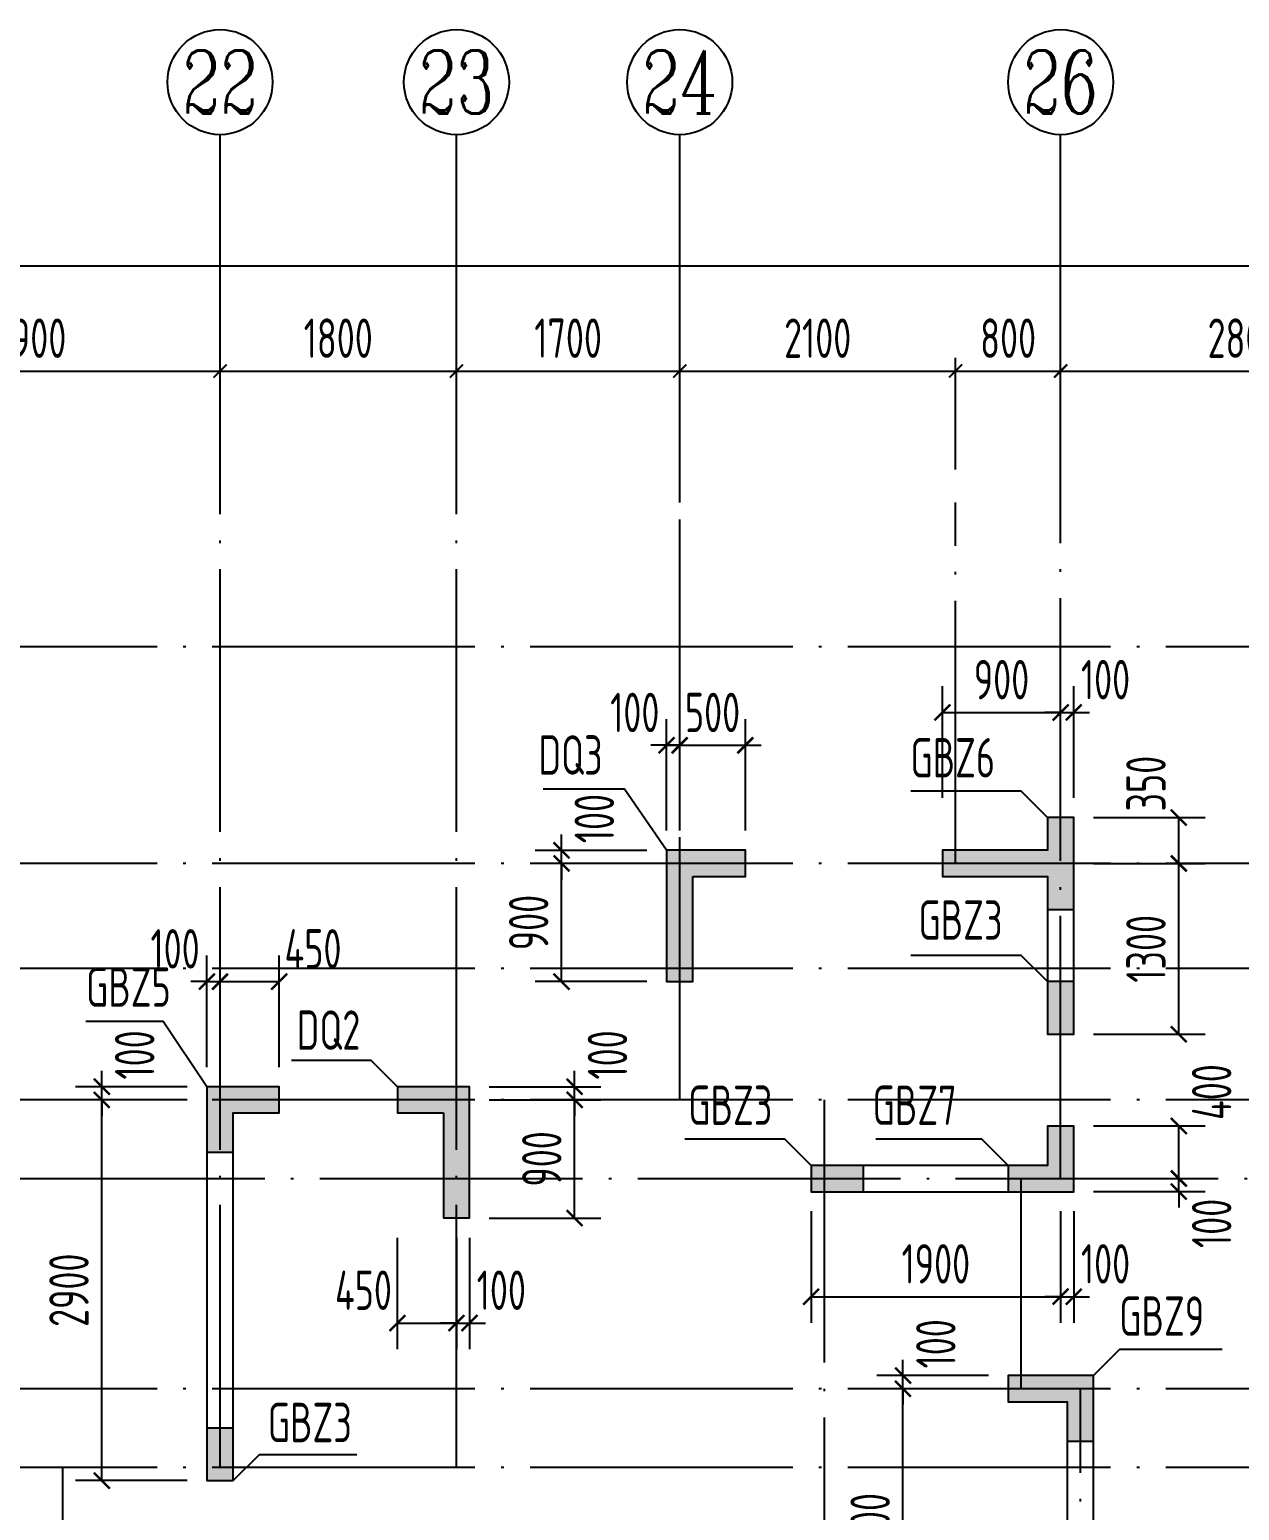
# Model space of a CAD drawing. Extents: x -668857 to 185752, y -270966 to 286822.
# Drawn here: x -288968 to -279757, y -901 to 10375 of the extents above; entities that cross this region are included whole.
import ezdxf
from ezdxf.enums import TextEntityAlignment as Align

# ---------------------------------------------------------------- set-up
doc = ezdxf.new("R2010")
doc.units = 0
doc.header["$LTSCALE"] = 1000
doc.linetypes.add('DOTE', pattern=[2.42, 2, -0.2, 0.02, -0.2])
doc.layers.get('0').update_dxf_attribs({"linetype": 'CONTINUOUS'})
doc.layers.get('DEFPOINTS').update_dxf_attribs({"linetype": 'CONTINUOUS'})
for name, color, linetype in [('A-AXIS', 1, 'CONTINUOUS'), ('A-DOTE', 10, 'DOTE'), ('AXIS_NUM', 7, 'CONTINUOUS'), ('S-Q墙实线', 6, 'CONTINUOUS'), ('S-Q墙标注', 3, 'CONTINUOUS'), ('S-X详图填充', 252, 'CONTINUOUS'), ('S-X详图实线', 4, 'CONTINUOUS'), ('S-Y一般标注', 3, 'CONTINUOUS'), ('S-Z柱编号', 6, 'CONTINUOUS')]:
    doc.layers.add(name, color=color, linetype=linetype)
doc.styles.add('TSSD_Axis', font='complex.shx', dxfattribs={"width": 0.7, "bigfont": 'hztxt.shx'})
doc.styles.add('TSSD_DIMENSION', font='Tssdeng.shx', dxfattribs={"width": 0.7, "bigfont": 'tssdchn.shx'})
doc.styles.add('TSSD_REIN', font='tssdeng.shx', dxfattribs={"width": 0.7, "height": 300, "bigfont": 'tssdchn.shx'})
doc.styles.add('结构文字', font='zstxt.shx', dxfattribs={"width": 0.7, "bigfont": 'zshz.shx'})
doc.dimstyles.new('STRUCK', dxfattribs={"dimtxt": 400, "dimasz": 121, "dimexe": 200, "dimexo": 150, "dimgap": 115, "dimtad": 1, "dimdec": 0, "dimdsep": 46, "dimtxsty": '结构文字', "dimblk": 'ARCHTICK', "dimcen": 400, "dimclrd": 3, "dimclre": 3, "dimclrt": 7, "dimadec": 0, "dimazin": 0, "dimtfac": 1, "dimtdec": 0, "dimtix": 1, "dimtmove": 2, "dimatfit": 3, "dimldrblk": '_DIMX', "dimfxl": 1, "dimtolj": 1, "dimtzin": 0, "dimarcsym": 0})
doc.dimstyles.new('TSSD_100_100', dxfattribs={"dimtxt": 300, "dimasz": 100, "dimexe": 100, "dimexo": 250, "dimgap": 100, "dimtad": 1, "dimdec": 0, "dimzin": 0, "dimdsep": 46, "dimtxsty": 'TSSD_DIMENSION', "dimblk": 'ARCHTICK', "dimcen": 0, "dimdle": 100, "dimclrt": 7, "dimadec": 0, "dimazin": 0, "dimtfac": 1, "dimtdec": 0, "dimtix": 1, "dimtmove": 2, "dimatfit": 3, "dimldrblk": 'ARCHTICK', "dimfxl": 1, "dimtolj": 1, "dimtzin": 0, "dimarcsym": 0})

# ---------------------------------------------------------------- blocks, each defined once
blk = doc.blocks.new('ts_axno')
at = {"color": 0, "linetype": 'ByBlock', "lineweight": -2}
blk.add_circle((0, 0), 0.5, dxfattribs=at)
at = {"color": 0, "linetype": 'ByBlock', "lineweight": -2, "style": 'TSSD_Axis', "width": 0.7}
blk.add_attdef('A', text='', height=0.6, dxfattribs=at).set_placement((0, 0), align=Align.MIDDLE_CENTER)
blk = doc.blocks.new('_ArchTick')
at = {"color": 0, "linetype": 'ByBlock', "const_width": 0.15}
blk.add_lwpolyline([(-0.5, -0.5), (0.5, 0.5)], dxfattribs=at)
blk = doc.blocks.new('*D169')
at = {"layer": 'DEFPOINTS', "color": 0, "transparency": 16777216}
for p in [(34300, 19250), (31400, 18250), (34300, 18250)]:
    blk.add_point(p, dxfattribs=at)
at = {"layer": 'S-Y一般标注', "color": 0, "lineweight": -2, "transparency": 16777216}
for p, q in [((31400, 18500), (31400, 19350)), ((34300, 18500), (34300, 19350)), ((31300, 19250), (34400, 19250))]:
    blk.add_line(p, q, dxfattribs=at)
at = {"layer": 'S-Y一般标注', "color": 0, "lineweight": -2, "transparency": 16777216, "xscale": 100, "yscale": 100, "zscale": 100, "rotation": 180}
blk.add_blockref('_ArchTick', (31400, 19250), dxfattribs=at)
at = {"layer": 'S-Y一般标注', "color": 0, "lineweight": -2, "transparency": 16777216, "xscale": 100, "yscale": 100, "zscale": 100}
blk.add_blockref('_ArchTick', (34300, 19250), dxfattribs=at)
at = {"layer": 'S-Y一般标注', "color": 7, "transparency": 16777216, "insert": (32850, 19500), "char_height": 300, "attachment_point": 5, "style": 'TSSD_DIMENSION'}
blk.add_mtext('\\A1;2900', dxfattribs=at)
blk = doc.blocks.new('*D170')
at = {"layer": 'DEFPOINTS', "color": 0, "transparency": 16777216}
for p in [(36100, 19250), (34300, 18250), (36100, 18250)]:
    blk.add_point(p, dxfattribs=at)
at = {"layer": 'S-Y一般标注', "color": 0, "lineweight": -2, "transparency": 16777216}
for p, q in [((34300, 18500), (34300, 19350)), ((36100, 18500), (36100, 19350)), ((34200, 19250), (36200, 19250))]:
    blk.add_line(p, q, dxfattribs=at)
at = {"layer": 'S-Y一般标注', "color": 0, "lineweight": -2, "transparency": 16777216, "xscale": 100, "yscale": 100, "zscale": 100, "rotation": 180}
blk.add_blockref('_ArchTick', (34300, 19250), dxfattribs=at)
at = {"layer": 'S-Y一般标注', "color": 0, "lineweight": -2, "transparency": 16777216, "xscale": 100, "yscale": 100, "zscale": 100}
blk.add_blockref('_ArchTick', (36100, 19250), dxfattribs=at)
at = {"layer": 'S-Y一般标注', "color": 7, "transparency": 16777216, "insert": (35200, 19500), "char_height": 300, "attachment_point": 5, "style": 'TSSD_DIMENSION'}
blk.add_mtext('\\A1;1800', dxfattribs=at)
blk = doc.blocks.new('*D171')
at = {"layer": 'DEFPOINTS', "color": 0, "transparency": 16777216}
for p in [(37800, 19250), (36100, 18250), (37800, 18250)]:
    blk.add_point(p, dxfattribs=at)
at = {"layer": 'S-Y一般标注', "color": 0, "lineweight": -2, "transparency": 16777216}
for p, q in [((36100, 18500), (36100, 19350)), ((37800, 18500), (37800, 19350)), ((36000, 19250), (37900, 19250))]:
    blk.add_line(p, q, dxfattribs=at)
at = {"layer": 'S-Y一般标注', "color": 0, "lineweight": -2, "transparency": 16777216, "xscale": 100, "yscale": 100, "zscale": 100, "rotation": 180}
blk.add_blockref('_ArchTick', (36100, 19250), dxfattribs=at)
at = {"layer": 'S-Y一般标注', "color": 0, "lineweight": -2, "transparency": 16777216, "xscale": 100, "yscale": 100, "zscale": 100}
blk.add_blockref('_ArchTick', (37800, 19250), dxfattribs=at)
at = {"layer": 'S-Y一般标注', "color": 7, "transparency": 16777216, "insert": (36950, 19500), "char_height": 300, "attachment_point": 5, "style": 'TSSD_DIMENSION'}
blk.add_mtext('\\A1;1700', dxfattribs=at)
blk = doc.blocks.new('*D172')
at = {"layer": 'DEFPOINTS', "color": 0, "transparency": 16777216}
for p in [(40700, 19250), (39900, 18250), (40700, 18250)]:
    blk.add_point(p, dxfattribs=at)
at = {"layer": 'S-Y一般标注', "color": 0, "lineweight": -2, "transparency": 16777216}
for p, q in [((39900, 18500), (39900, 19350)), ((40700, 18500), (40700, 19350)), ((39800, 19250), (40800, 19250))]:
    blk.add_line(p, q, dxfattribs=at)
at = {"layer": 'S-Y一般标注', "color": 0, "lineweight": -2, "transparency": 16777216, "xscale": 100, "yscale": 100, "zscale": 100, "rotation": 180}
blk.add_blockref('_ArchTick', (39900, 19250), dxfattribs=at)
at = {"layer": 'S-Y一般标注', "color": 0, "lineweight": -2, "transparency": 16777216, "xscale": 100, "yscale": 100, "zscale": 100}
blk.add_blockref('_ArchTick', (40700, 19250), dxfattribs=at)
at = {"layer": 'S-Y一般标注', "color": 7, "transparency": 16777216, "insert": (40300, 19500), "char_height": 300, "attachment_point": 5, "style": 'TSSD_DIMENSION'}
blk.add_mtext('\\A1;800', dxfattribs=at)
blk = doc.blocks.new('*D173')
at = {"layer": 'DEFPOINTS', "color": 0, "transparency": 16777216}
for p in [(43500, 19250), (40700, 18250), (43500, 18250)]:
    blk.add_point(p, dxfattribs=at)
at = {"layer": 'S-Y一般标注', "color": 0, "lineweight": -2, "transparency": 16777216}
for p, q in [((40700, 18500), (40700, 19350)), ((43500, 18500), (43500, 19350)), ((40600, 19250), (43600, 19250))]:
    blk.add_line(p, q, dxfattribs=at)
at = {"layer": 'S-Y一般标注', "color": 0, "lineweight": -2, "transparency": 16777216, "xscale": 100, "yscale": 100, "zscale": 100, "rotation": 180}
blk.add_blockref('_ArchTick', (40700, 19250), dxfattribs=at)
at = {"layer": 'S-Y一般标注', "color": 0, "lineweight": -2, "transparency": 16777216, "xscale": 100, "yscale": 100, "zscale": 100}
blk.add_blockref('_ArchTick', (43500, 19250), dxfattribs=at)
at = {"layer": 'S-Y一般标注', "color": 7, "transparency": 16777216, "insert": (42100, 19500), "char_height": 300, "attachment_point": 5, "style": 'TSSD_DIMENSION'}
blk.add_mtext('\\A1;2800', dxfattribs=at)
blk = doc.blocks.new('*D179')
at = {"layer": 'DEFPOINTS', "color": 0, "transparency": 16777216}
for p in [(54600, 20050), (4600, 18250), (54600, 18250)]:
    blk.add_point(p, dxfattribs=at)
at = {"layer": 'S-Y一般标注', "color": 0, "lineweight": -2, "transparency": 16777216}
for p, q in [((4600, 18500), (4600, 20150)), ((54600, 18500), (54600, 20150)), ((4500, 20050), (54700, 20050))]:
    blk.add_line(p, q, dxfattribs=at)
at = {"layer": 'S-Y一般标注', "color": 0, "lineweight": -2, "transparency": 16777216, "xscale": 100, "yscale": 100, "zscale": 100, "rotation": 180}
blk.add_blockref('_ArchTick', (4600, 20050), dxfattribs=at)
at = {"layer": 'S-Y一般标注', "color": 0, "lineweight": -2, "transparency": 16777216, "xscale": 100, "yscale": 100, "zscale": 100}
blk.add_blockref('_ArchTick', (54600, 20050), dxfattribs=at)
at = {"layer": 'S-Y一般标注', "color": 7, "transparency": 16777216, "insert": (29600, 20300), "char_height": 300, "attachment_point": 5, "style": 'TSSD_DIMENSION'}
blk.add_mtext('\\A1;50000', dxfattribs=at)
blk = doc.blocks.new('*D192')
at = {"layer": 'DEFPOINTS', "color": 0, "transparency": 16777216}
for p in [(39900, 19250), (37800, 18250), (39900, 18250)]:
    blk.add_point(p, dxfattribs=at)
at = {"layer": 'S-Y一般标注', "color": 0, "lineweight": -2, "transparency": 16777216}
for p, q in [((37800, 18500), (37800, 19350)), ((39900, 18500), (39900, 19350)), ((37700, 19250), (40000, 19250))]:
    blk.add_line(p, q, dxfattribs=at)
at = {"layer": 'S-Y一般标注', "color": 0, "lineweight": -2, "transparency": 16777216, "xscale": 100, "yscale": 100, "zscale": 100, "rotation": 180}
blk.add_blockref('_ArchTick', (37800, 19250), dxfattribs=at)
at = {"layer": 'S-Y一般标注', "color": 0, "lineweight": -2, "transparency": 16777216, "xscale": 100, "yscale": 100, "zscale": 100}
blk.add_blockref('_ArchTick', (39900, 19250), dxfattribs=at)
at = {"layer": 'S-Y一般标注', "color": 7, "transparency": 16777216, "insert": (38850, 19500), "char_height": 300, "attachment_point": 5, "style": 'TSSD_DIMENSION'}
blk.add_mtext('\\A1;2100', dxfattribs=at)
blk = doc.blocks.new('*D3471')
at = {"layer": 'DEFPOINTS', "color": 0, "transparency": 16777216}
for p in [(-288418, 2225), (-287618, 2225), (-287618, -675)]:
    blk.add_point(p, dxfattribs=at)
at = {"layer": 'S-Q墙标注', "color": 3, "lineweight": -2, "transparency": 16777216}
for p, q in [((-287768, 2225), (-288618, 2225)), ((-288418, -675), (-288418, 2225)), ((-287768, -675), (-288618, -675))]:
    blk.add_line(p, q, dxfattribs=at)
at = {"layer": 'S-Q墙标注', "color": 3, "lineweight": -2, "transparency": 16777216, "xscale": 121, "yscale": 121, "zscale": 121}
for p, rotation in [((-288418, 2225), 90), ((-288418, -675), 270)]:
    blk.add_blockref('_ArchTick', p, dxfattribs=dict(at, rotation=rotation))
at = {"layer": 'S-Q墙标注', "color": 7, "transparency": 16777216, "insert": (-288668, 775), "char_height": 300, "attachment_point": 5, "rotation": 90, "style": 'TSSD_REIN'}
blk.add_mtext('\\A1;2900', dxfattribs=at)
blk = doc.blocks.new('_DIMX')
blk.add_line((-150, 0), (150, 0))
at = {"const_width": 50}
blk.add_lwpolyline([(-70, -70), (70, 70)], dxfattribs=at)
blk = doc.blocks.new('*D3472')
at = {"layer": 'DEFPOINTS', "color": 0, "transparency": 16777216}
for p in [(-288418, 2325), (-287618, 2325), (-287618, 2225)]:
    blk.add_point(p, dxfattribs=at)
at = {"layer": 'S-Q墙标注', "color": 3, "lineweight": -2, "transparency": 16777216}
for p, q in [((-288418, 2325), (-288418, 2446)), ((-287768, 2325), (-288618, 2325)), ((-288418, 2225), (-288418, 2325)), ((-287768, 2225), (-288618, 2225)), ((-288418, 2225), (-288418, 2104))]:
    blk.add_line(p, q, dxfattribs=at)
at = {"layer": 'S-Q墙标注', "color": 3, "lineweight": -2, "transparency": 16777216, "xscale": 121, "yscale": 121, "zscale": 121}
for p, rotation in [((-288418, 2325), 270), ((-288418, 2225), 90)]:
    blk.add_blockref('_ArchTick', p, dxfattribs=dict(at, rotation=rotation))
at = {"layer": 'S-Q墙标注', "color": 7, "transparency": 16777216, "insert": (-288168, 2567), "char_height": 300, "attachment_point": 5, "rotation": 90, "style": 'TSSD_REIN'}
blk.add_mtext('\\A1;100', dxfattribs=at)
blk = doc.blocks.new('*D3473')
at = {"layer": 'DEFPOINTS', "color": 0, "transparency": 16777216}
for p in [(-287518, 3125), (-287618, 2325), (-287518, 2325)]:
    blk.add_point(p, dxfattribs=at)
at = {"layer": 'S-Q墙标注', "color": 3, "lineweight": -2, "transparency": 16777216}
for p, q in [((-287618, 2475), (-287618, 3325)), ((-287518, 2475), (-287518, 3325)), ((-287618, 3125), (-287739, 3125)), ((-287618, 3125), (-287518, 3125)), ((-287518, 3125), (-287397, 3125))]:
    blk.add_line(p, q, dxfattribs=at)
at = {"layer": 'S-Q墙标注', "color": 3, "lineweight": -2, "transparency": 16777216, "xscale": 121, "yscale": 121, "zscale": 121}
blk.add_blockref('_ArchTick', (-287618, 3125), dxfattribs=at)
at = {"layer": 'S-Q墙标注', "color": 3, "lineweight": -2, "transparency": 16777216, "xscale": 121, "yscale": 121, "zscale": 121, "rotation": 180}
blk.add_blockref('_ArchTick', (-287518, 3125), dxfattribs=at)
at = {"layer": 'S-Q墙标注', "color": 7, "transparency": 16777216, "insert": (-287860, 3375), "char_height": 300, "attachment_point": 5, "style": 'TSSD_REIN'}
blk.add_mtext('\\A1;100', dxfattribs=at)
blk = doc.blocks.new('*D3474')
at = {"layer": 'DEFPOINTS', "color": 0, "transparency": 16777216}
for p in [(-287068, 3125), (-287518, 2325), (-287068, 2325)]:
    blk.add_point(p, dxfattribs=at)
at = {"layer": 'S-Q墙标注', "color": 3, "lineweight": -2, "transparency": 16777216}
for p, q in [((-287518, 2475), (-287518, 3325)), ((-287068, 2475), (-287068, 3325)), ((-287518, 3125), (-287068, 3125))]:
    blk.add_line(p, q, dxfattribs=at)
at = {"layer": 'S-Q墙标注', "color": 3, "lineweight": -2, "transparency": 16777216, "xscale": 121, "yscale": 121, "zscale": 121, "rotation": 180}
blk.add_blockref('_ArchTick', (-287518, 3125), dxfattribs=at)
at = {"layer": 'S-Q墙标注', "color": 3, "lineweight": -2, "transparency": 16777216, "xscale": 121, "yscale": 121, "zscale": 121}
blk.add_blockref('_ArchTick', (-287068, 3125), dxfattribs=at)
at = {"layer": 'S-Q墙标注', "color": 7, "transparency": 16777216, "insert": (-286810, 3375), "char_height": 300, "attachment_point": 5, "style": 'TSSD_REIN'}
blk.add_mtext('\\A1;450', dxfattribs=at)
blk = doc.blocks.new('*D3475')
at = {"layer": 'DEFPOINTS', "color": 0, "transparency": 16777216}
for p in [(-285618, 2225), (-284818, 2225), (-285618, 1325)]:
    blk.add_point(p, dxfattribs=at)
at = {"layer": 'S-Q墙标注', "color": 3, "lineweight": -2, "transparency": 16777216}
for p, q in [((-285468, 2225), (-284618, 2225)), ((-284818, 1325), (-284818, 2225)), ((-285468, 1325), (-284618, 1325))]:
    blk.add_line(p, q, dxfattribs=at)
at = {"layer": 'S-Q墙标注', "color": 3, "lineweight": -2, "transparency": 16777216, "xscale": 121, "yscale": 121, "zscale": 121}
for p, rotation in [((-284818, 2225), 90), ((-284818, 1325), 270)]:
    blk.add_blockref('_ArchTick', p, dxfattribs=dict(at, rotation=rotation))
at = {"layer": 'S-Q墙标注', "color": 7, "transparency": 16777216, "insert": (-285068, 1775), "char_height": 300, "attachment_point": 5, "rotation": 90, "style": 'TSSD_REIN'}
blk.add_mtext('\\A1;900', dxfattribs=at)
blk = doc.blocks.new('*D3476')
at = {"layer": 'DEFPOINTS', "color": 0, "transparency": 16777216}
for p in [(-285618, 2325), (-284818, 2325), (-285618, 2225)]:
    blk.add_point(p, dxfattribs=at)
at = {"layer": 'S-Q墙标注', "color": 3, "lineweight": -2, "transparency": 16777216}
for p, q in [((-284818, 2325), (-284818, 2446)), ((-285468, 2325), (-284618, 2325)), ((-284818, 2225), (-284818, 2325)), ((-285468, 2225), (-284618, 2225)), ((-284818, 2225), (-284818, 2104))]:
    blk.add_line(p, q, dxfattribs=at)
at = {"layer": 'S-Q墙标注', "color": 3, "lineweight": -2, "transparency": 16777216, "xscale": 121, "yscale": 121, "zscale": 121}
for p, rotation in [((-284818, 2325), 270), ((-284818, 2225), 90)]:
    blk.add_blockref('_ArchTick', p, dxfattribs=dict(at, rotation=rotation))
at = {"layer": 'S-Q墙标注', "color": 7, "transparency": 16777216, "insert": (-284568, 2567), "char_height": 300, "attachment_point": 5, "rotation": 90, "style": 'TSSD_REIN'}
blk.add_mtext('\\A1;100', dxfattribs=at)
blk = doc.blocks.new('*D3477')
at = {"layer": 'DEFPOINTS', "color": 0, "transparency": 16777216}
for p in [(-286168, 1325), (-285718, 1325), (-285718, 525)]:
    blk.add_point(p, dxfattribs=at)
at = {"layer": 'S-Q墙标注', "color": 3, "lineweight": -2, "transparency": 16777216}
for p, q in [((-286168, 1175), (-286168, 325)), ((-285718, 1175), (-285718, 325)), ((-286168, 525), (-285718, 525))]:
    blk.add_line(p, q, dxfattribs=at)
at = {"layer": 'S-Q墙标注', "color": 3, "lineweight": -2, "transparency": 16777216, "xscale": 121, "yscale": 121, "zscale": 121, "rotation": 180}
blk.add_blockref('_ArchTick', (-286168, 525), dxfattribs=at)
at = {"layer": 'S-Q墙标注', "color": 3, "lineweight": -2, "transparency": 16777216, "xscale": 121, "yscale": 121, "zscale": 121}
blk.add_blockref('_ArchTick', (-285718, 525), dxfattribs=at)
at = {"layer": 'S-Q墙标注', "color": 7, "transparency": 16777216, "insert": (-286426, 775), "char_height": 300, "attachment_point": 5, "style": 'TSSD_REIN'}
blk.add_mtext('\\A1;450', dxfattribs=at)
blk = doc.blocks.new('*D3478')
at = {"layer": 'DEFPOINTS', "color": 0, "transparency": 16777216}
for p in [(-285718, 1325), (-285618, 1325), (-285618, 525)]:
    blk.add_point(p, dxfattribs=at)
at = {"layer": 'S-Q墙标注', "color": 3, "lineweight": -2, "transparency": 16777216}
for p, q in [((-285718, 1175), (-285718, 325)), ((-285618, 1175), (-285618, 325)), ((-285718, 525), (-285839, 525)), ((-285718, 525), (-285618, 525)), ((-285618, 525), (-285497, 525))]:
    blk.add_line(p, q, dxfattribs=at)
at = {"layer": 'S-Q墙标注', "color": 3, "lineweight": -2, "transparency": 16777216, "xscale": 121, "yscale": 121, "zscale": 121}
blk.add_blockref('_ArchTick', (-285718, 525), dxfattribs=at)
at = {"layer": 'S-Q墙标注', "color": 3, "lineweight": -2, "transparency": 16777216, "xscale": 121, "yscale": 121, "zscale": 121, "rotation": 180}
blk.add_blockref('_ArchTick', (-285618, 525), dxfattribs=at)
at = {"layer": 'S-Q墙标注', "color": 7, "transparency": 16777216, "insert": (-285376, 775), "char_height": 300, "attachment_point": 5, "style": 'TSSD_REIN'}
blk.add_mtext('\\A1;100', dxfattribs=at)
blk = doc.blocks.new('*D3479')
at = {"layer": 'DEFPOINTS', "color": 0, "transparency": 16777216}
for p in [(-281018, 1626), (-280218, 1626), (-281018, 1526)]:
    blk.add_point(p, dxfattribs=at)
at = {"layer": 'S-Q墙标注', "color": 3, "lineweight": -2, "transparency": 16777216}
for p, q in [((-280218, 1626), (-280218, 1747)), ((-280868, 1626), (-280018, 1626)), ((-280218, 1526), (-280218, 1626)), ((-280868, 1526), (-280018, 1526)), ((-280218, 1526), (-280218, 1405))]:
    blk.add_line(p, q, dxfattribs=at)
at = {"layer": 'S-Q墙标注', "color": 3, "lineweight": -2, "transparency": 16777216, "xscale": 121, "yscale": 121, "zscale": 121}
for p, rotation in [((-280218, 1626), 270), ((-280218, 1526), 90)]:
    blk.add_blockref('_ArchTick', p, dxfattribs=dict(at, rotation=rotation))
at = {"layer": 'S-Q墙标注', "color": 7, "transparency": 16777216, "insert": (-279968, 1284), "char_height": 300, "attachment_point": 5, "rotation": 90, "style": 'TSSD_REIN'}
blk.add_mtext('\\A1;100', dxfattribs=at)
blk = doc.blocks.new('*D3480')
at = {"layer": 'DEFPOINTS', "color": 0, "transparency": 16777216}
for p in [(-281018, 2026), (-280218, 2026), (-281018, 1626)]:
    blk.add_point(p, dxfattribs=at)
at = {"layer": 'S-Q墙标注', "color": 3, "lineweight": -2, "transparency": 16777216}
for p, q in [((-280868, 2026), (-280018, 2026)), ((-280218, 1626), (-280218, 2026)), ((-280868, 1626), (-280018, 1626))]:
    blk.add_line(p, q, dxfattribs=at)
at = {"layer": 'S-Q墙标注', "color": 3, "lineweight": -2, "transparency": 16777216, "xscale": 121, "yscale": 121, "zscale": 121}
for p, rotation in [((-280218, 2026), 90), ((-280218, 1626), 270)]:
    blk.add_blockref('_ArchTick', p, dxfattribs=dict(at, rotation=rotation))
at = {"layer": 'S-Q墙标注', "color": 7, "transparency": 16777216, "insert": (-279968, 2284), "char_height": 300, "attachment_point": 5, "rotation": 90, "style": 'TSSD_REIN'}
blk.add_mtext('\\A1;400', dxfattribs=at)
blk = doc.blocks.new('*D3481')
at = {"layer": 'DEFPOINTS', "color": 0, "transparency": 16777216}
for p in [(-283018, 1526), (-281118, 1526), (-281118, 726)]:
    blk.add_point(p, dxfattribs=at)
at = {"layer": 'S-Q墙标注', "color": 3, "lineweight": -2, "transparency": 16777216}
for p, q in [((-283018, 1376), (-283018, 526)), ((-281118, 1376), (-281118, 526)), ((-283018, 726), (-281118, 726))]:
    blk.add_line(p, q, dxfattribs=at)
at = {"layer": 'S-Q墙标注', "color": 3, "lineweight": -2, "transparency": 16777216, "xscale": 121, "yscale": 121, "zscale": 121, "rotation": 180}
blk.add_blockref('_ArchTick', (-283018, 726), dxfattribs=at)
at = {"layer": 'S-Q墙标注', "color": 3, "lineweight": -2, "transparency": 16777216, "xscale": 121, "yscale": 121, "zscale": 121}
blk.add_blockref('_ArchTick', (-281118, 726), dxfattribs=at)
at = {"layer": 'S-Q墙标注', "color": 7, "transparency": 16777216, "insert": (-282068, 976), "char_height": 300, "attachment_point": 5, "style": 'TSSD_REIN'}
blk.add_mtext('\\A1;1900', dxfattribs=at)
blk = doc.blocks.new('*D3482')
at = {"layer": 'DEFPOINTS', "color": 0, "transparency": 16777216}
for p in [(-281118, 1526), (-281018, 1526), (-281018, 726)]:
    blk.add_point(p, dxfattribs=at)
at = {"layer": 'S-Q墙标注', "color": 3, "lineweight": -2, "transparency": 16777216}
for p, q in [((-281118, 1376), (-281118, 526)), ((-281018, 1376), (-281018, 526)), ((-281118, 726), (-281239, 726)), ((-281118, 726), (-281018, 726)), ((-281018, 726), (-280897, 726))]:
    blk.add_line(p, q, dxfattribs=at)
at = {"layer": 'S-Q墙标注', "color": 3, "lineweight": -2, "transparency": 16777216, "xscale": 121, "yscale": 121, "zscale": 121}
blk.add_blockref('_ArchTick', (-281118, 726), dxfattribs=at)
at = {"layer": 'S-Q墙标注', "color": 3, "lineweight": -2, "transparency": 16777216, "xscale": 121, "yscale": 121, "zscale": 121, "rotation": 180}
blk.add_blockref('_ArchTick', (-281018, 726), dxfattribs=at)
at = {"layer": 'S-Q墙标注', "color": 7, "transparency": 16777216, "insert": (-280776, 976), "char_height": 300, "attachment_point": 5, "style": 'TSSD_REIN'}
blk.add_mtext('\\A1;100', dxfattribs=at)
blk = doc.blocks.new('*D3483')
at = {"layer": 'DEFPOINTS', "color": 0, "transparency": 16777216}
for p in [(-284918, 4025), (-284118, 4025), (-284118, 3125)]:
    blk.add_point(p, dxfattribs=at)
at = {"layer": 'S-Q墙标注', "color": 3, "lineweight": -2, "transparency": 16777216}
for p, q in [((-284268, 4025), (-285118, 4025)), ((-284918, 3125), (-284918, 4025)), ((-284268, 3125), (-285118, 3125))]:
    blk.add_line(p, q, dxfattribs=at)
at = {"layer": 'S-Q墙标注', "color": 3, "lineweight": -2, "transparency": 16777216, "xscale": 121, "yscale": 121, "zscale": 121}
for p, rotation in [((-284918, 4025), 90), ((-284918, 3125), 270)]:
    blk.add_blockref('_ArchTick', p, dxfattribs=dict(at, rotation=rotation))
at = {"layer": 'S-Q墙标注', "color": 7, "transparency": 16777216, "insert": (-285168, 3575), "char_height": 300, "attachment_point": 5, "rotation": 90, "style": 'TSSD_REIN'}
blk.add_mtext('\\A1;900', dxfattribs=at)
blk = doc.blocks.new('*D3484')
at = {"layer": 'DEFPOINTS', "color": 0, "transparency": 16777216}
for p in [(-284918, 4125), (-284118, 4125), (-284118, 4025)]:
    blk.add_point(p, dxfattribs=at)
at = {"layer": 'S-Q墙标注', "color": 3, "lineweight": -2, "transparency": 16777216}
for p, q in [((-284918, 4125), (-284918, 4246)), ((-284268, 4125), (-285118, 4125)), ((-284918, 4025), (-284918, 4125)), ((-284268, 4025), (-285118, 4025)), ((-284918, 4025), (-284918, 3904))]:
    blk.add_line(p, q, dxfattribs=at)
at = {"layer": 'S-Q墙标注', "color": 3, "lineweight": -2, "transparency": 16777216, "xscale": 121, "yscale": 121, "zscale": 121}
for p, rotation in [((-284918, 4125), 270), ((-284918, 4025), 90)]:
    blk.add_blockref('_ArchTick', p, dxfattribs=dict(at, rotation=rotation))
at = {"layer": 'S-Q墙标注', "color": 7, "transparency": 16777216, "insert": (-284668, 4367), "char_height": 300, "attachment_point": 5, "rotation": 90, "style": 'TSSD_REIN'}
blk.add_mtext('\\A1;100', dxfattribs=at)
blk = doc.blocks.new('*D3485')
at = {"layer": 'DEFPOINTS', "color": 0, "transparency": 16777216}
for p in [(-284018, 4925), (-284118, 4125), (-284018, 4125)]:
    blk.add_point(p, dxfattribs=at)
at = {"layer": 'S-Q墙标注', "color": 3, "lineweight": -2, "transparency": 16777216}
for p, q in [((-284118, 4275), (-284118, 5125)), ((-284018, 4275), (-284018, 5125)), ((-284118, 4925), (-284239, 4925)), ((-284118, 4925), (-284018, 4925)), ((-284018, 4925), (-283897, 4925))]:
    blk.add_line(p, q, dxfattribs=at)
at = {"layer": 'S-Q墙标注', "color": 3, "lineweight": -2, "transparency": 16777216, "xscale": 121, "yscale": 121, "zscale": 121}
blk.add_blockref('_ArchTick', (-284118, 4925), dxfattribs=at)
at = {"layer": 'S-Q墙标注', "color": 3, "lineweight": -2, "transparency": 16777216, "xscale": 121, "yscale": 121, "zscale": 121, "rotation": 180}
blk.add_blockref('_ArchTick', (-284018, 4925), dxfattribs=at)
at = {"layer": 'S-Q墙标注', "color": 7, "transparency": 16777216, "insert": (-284360, 5175), "char_height": 300, "attachment_point": 5, "style": 'TSSD_REIN'}
blk.add_mtext('\\A1;100', dxfattribs=at)
blk = doc.blocks.new('*D3486')
at = {"layer": 'DEFPOINTS', "color": 0, "transparency": 16777216}
for p in [(-283518, 4925), (-284018, 4125), (-283518, 4125)]:
    blk.add_point(p, dxfattribs=at)
at = {"layer": 'S-Q墙标注', "color": 3, "lineweight": -2, "transparency": 16777216}
for p, q in [((-284018, 4275), (-284018, 5125)), ((-283518, 4275), (-283518, 5125)), ((-284018, 4925), (-284139, 4925)), ((-284018, 4925), (-283518, 4925)), ((-283518, 4925), (-283397, 4925))]:
    blk.add_line(p, q, dxfattribs=at)
at = {"layer": 'S-Q墙标注', "color": 3, "lineweight": -2, "transparency": 16777216, "xscale": 121, "yscale": 121, "zscale": 121}
blk.add_blockref('_ArchTick', (-284018, 4925), dxfattribs=at)
at = {"layer": 'S-Q墙标注', "color": 3, "lineweight": -2, "transparency": 16777216, "xscale": 121, "yscale": 121, "zscale": 121, "rotation": 180}
blk.add_blockref('_ArchTick', (-283518, 4925), dxfattribs=at)
at = {"layer": 'S-Q墙标注', "color": 7, "transparency": 16777216, "insert": (-283768, 5175), "char_height": 300, "attachment_point": 5, "style": 'TSSD_REIN'}
blk.add_mtext('\\A1;500', dxfattribs=at)
blk = doc.blocks.new('*D3488')
at = {"layer": 'DEFPOINTS', "color": 0, "transparency": 16777216}
for p in [(-282318, 25), (-281518, 25), (-281518, -2075)]:
    blk.add_point(p, dxfattribs=at)
at = {"layer": 'S-Q墙标注', "color": 3, "lineweight": -2, "transparency": 16777216}
for p, q in [((-281668, 25), (-282518, 25)), ((-282318, -2075), (-282318, 25)), ((-281668, -2075), (-282518, -2075))]:
    blk.add_line(p, q, dxfattribs=at)
at = {"layer": 'S-Q墙标注', "color": 3, "lineweight": -2, "transparency": 16777216, "xscale": 121, "yscale": 121, "zscale": 121}
for p, rotation in [((-282318, 25), 90), ((-282318, -2075), 270)]:
    blk.add_blockref('_ArchTick', p, dxfattribs=dict(at, rotation=rotation))
at = {"layer": 'S-Q墙标注', "color": 7, "transparency": 16777216, "insert": (-282568, -1025), "char_height": 300, "attachment_point": 5, "rotation": 90, "style": 'TSSD_REIN'}
blk.add_mtext('\\A1;2100', dxfattribs=at)
blk = doc.blocks.new('*D3489')
at = {"layer": 'DEFPOINTS', "color": 0, "transparency": 16777216}
for p in [(-282318, 125), (-281518, 125), (-281518, 25)]:
    blk.add_point(p, dxfattribs=at)
at = {"layer": 'S-Q墙标注', "color": 3, "lineweight": -2, "transparency": 16777216}
for p, q in [((-282318, 125), (-282318, 246)), ((-281668, 125), (-282518, 125)), ((-282318, 25), (-282318, 125)), ((-281668, 25), (-282518, 25)), ((-282318, 25), (-282318, -96))]:
    blk.add_line(p, q, dxfattribs=at)
at = {"layer": 'S-Q墙标注', "color": 3, "lineweight": -2, "transparency": 16777216, "xscale": 121, "yscale": 121, "zscale": 121}
for p, rotation in [((-282318, 125), 270), ((-282318, 25), 90)]:
    blk.add_blockref('_ArchTick', p, dxfattribs=dict(at, rotation=rotation))
at = {"layer": 'S-Q墙标注', "color": 7, "transparency": 16777216, "insert": (-282068, 367), "char_height": 300, "attachment_point": 5, "rotation": 90, "style": 'TSSD_REIN'}
blk.add_mtext('\\A1;100', dxfattribs=at)
blk = doc.blocks.new('*D3736')
at = {"layer": 'DEFPOINTS', "color": 0, "transparency": 16777216}
for p in [(-281018, 4025), (-280218, 4025), (-281018, 2725)]:
    blk.add_point(p, dxfattribs=at)
at = {"layer": 'S-Q墙标注', "color": 3, "lineweight": -2, "transparency": 16777216}
for p, q in [((-280868, 4025), (-280018, 4025)), ((-280218, 2725), (-280218, 4025)), ((-280868, 2725), (-280018, 2725))]:
    blk.add_line(p, q, dxfattribs=at)
at = {"layer": 'S-Q墙标注', "color": 3, "lineweight": -2, "transparency": 16777216, "xscale": 121, "yscale": 121, "zscale": 121}
for p, rotation in [((-280218, 4025), 90), ((-280218, 2725), 270)]:
    blk.add_blockref('_ArchTick', p, dxfattribs=dict(at, rotation=rotation))
at = {"layer": 'S-Q墙标注', "color": 7, "transparency": 16777216, "insert": (-280468, 3375), "char_height": 300, "attachment_point": 5, "rotation": 90, "style": 'TSSD_REIN'}
blk.add_mtext('\\A1;1300', dxfattribs=at)
blk = doc.blocks.new('*D3737')
at = {"layer": 'DEFPOINTS', "color": 0, "transparency": 16777216}
for p in [(-281018, 4375), (-280218, 4375), (-281018, 4025)]:
    blk.add_point(p, dxfattribs=at)
at = {"layer": 'S-Q墙标注', "color": 3, "lineweight": -2, "transparency": 16777216}
for p, q in [((-280868, 4375), (-280018, 4375)), ((-280218, 4025), (-280218, 4375)), ((-280868, 4025), (-280018, 4025))]:
    blk.add_line(p, q, dxfattribs=at)
at = {"layer": 'S-Q墙标注', "color": 3, "lineweight": -2, "transparency": 16777216, "xscale": 121, "yscale": 121, "zscale": 121}
for p, rotation in [((-280218, 4375), 90), ((-280218, 4025), 270)]:
    blk.add_blockref('_ArchTick', p, dxfattribs=dict(at, rotation=rotation))
at = {"layer": 'S-Q墙标注', "color": 7, "transparency": 16777216, "insert": (-280468, 4633), "char_height": 300, "attachment_point": 5, "rotation": 90, "style": 'TSSD_REIN'}
blk.add_mtext('\\A1;350', dxfattribs=at)
blk = doc.blocks.new('*D3738')
at = {"layer": 'DEFPOINTS', "color": 0, "transparency": 16777216}
for p in [(-281118, 5175), (-282018, 4375), (-281118, 4375)]:
    blk.add_point(p, dxfattribs=at)
at = {"layer": 'S-Q墙标注', "color": 3, "lineweight": -2, "transparency": 16777216}
for p, q in [((-282018, 4525), (-282018, 5375)), ((-281118, 4525), (-281118, 5375)), ((-282018, 5175), (-281118, 5175))]:
    blk.add_line(p, q, dxfattribs=at)
at = {"layer": 'S-Q墙标注', "color": 3, "lineweight": -2, "transparency": 16777216, "xscale": 121, "yscale": 121, "zscale": 121, "rotation": 180}
blk.add_blockref('_ArchTick', (-282018, 5175), dxfattribs=at)
at = {"layer": 'S-Q墙标注', "color": 3, "lineweight": -2, "transparency": 16777216, "xscale": 121, "yscale": 121, "zscale": 121}
blk.add_blockref('_ArchTick', (-281118, 5175), dxfattribs=at)
at = {"layer": 'S-Q墙标注', "color": 7, "transparency": 16777216, "insert": (-281568, 5425), "char_height": 300, "attachment_point": 5, "style": 'TSSD_REIN'}
blk.add_mtext('\\A1;900', dxfattribs=at)
blk = doc.blocks.new('*D3739')
at = {"layer": 'DEFPOINTS', "color": 0, "transparency": 16777216}
for p in [(-281018, 5175), (-281118, 4375), (-281018, 4375)]:
    blk.add_point(p, dxfattribs=at)
at = {"layer": 'S-Q墙标注', "color": 3, "lineweight": -2, "transparency": 16777216}
for p, q in [((-281118, 4525), (-281118, 5375)), ((-281018, 4525), (-281018, 5375)), ((-281118, 5175), (-281239, 5175)), ((-281118, 5175), (-281018, 5175)), ((-281018, 5175), (-280897, 5175))]:
    blk.add_line(p, q, dxfattribs=at)
at = {"layer": 'S-Q墙标注', "color": 3, "lineweight": -2, "transparency": 16777216, "xscale": 121, "yscale": 121, "zscale": 121}
blk.add_blockref('_ArchTick', (-281118, 5175), dxfattribs=at)
at = {"layer": 'S-Q墙标注', "color": 3, "lineweight": -2, "transparency": 16777216, "xscale": 121, "yscale": 121, "zscale": 121, "rotation": 180}
blk.add_blockref('_ArchTick', (-281018, 5175), dxfattribs=at)
at = {"layer": 'S-Q墙标注', "color": 7, "transparency": 16777216, "insert": (-280776, 5425), "char_height": 300, "attachment_point": 5, "style": 'TSSD_REIN'}
blk.add_mtext('\\A1;100', dxfattribs=at)
blk = doc.blocks.new('20210726.16395156')
at = {"layer": 'A-AXIS'}
for p, q in [((34300, 18249.9), (34300, 21049.9)), ((36100, 18249.9), (36100, 21049.9)), ((37800, 18249.9), (37800, 21049.9)), ((40700, 18249.9), (40700, 21049.9))]:
    blk.add_line(p, q, dxfattribs=at)
at = {"layer": 'A-DOTE'}
for p, q in [((34300, 10900), (34300, 18249.9)), ((36100, 10900), (36100, 18249.9)), ((37800, 13700), (37800, 18249.9)), ((39900, 15500), (39900, 18249.9)), ((40700, 13100.3), (40700, 18249.9)), ((55600, 17150), (3600, 17150)), ((55600, 15500), (3600, 15500)), ((55600, 14700), (3600, 14700)), ((55600, 13700), (3600, 13700)), ((38900.2, 13700), (38900, 3600)), ((3600, 13100.3), (55600, 13100.3)), ((40400, 11500), (40400, 13100)), ((55600, 11500), (3600, 11500)), ((40850, 3600.2), (40850, 11500)), ((55600, 10900), (3600, 10900)), ((33100, 10900), (33100, 3600))]:
    blk.add_line(p, q, dxfattribs=at)
at = {"layer": 'A-AXIS'}
ref = blk.add_blockref('ts_axno', (34300, 21449.9), dxfattribs=dict(at, xscale=800, yscale=800, zscale=800))
ref.add_attrib('14', '22', dxfattribs={"layer": 'AXIS_NUM', "height": 480, "style": 'TSSD_Axis', "width": 0.7}).set_placement((34300, 21449.9), align=Align.MIDDLE_CENTER)
ref = blk.add_blockref('ts_axno', (36100, 21449.9), dxfattribs=dict(at, xscale=800, yscale=800, zscale=800))
ref.add_attrib('15', '23', dxfattribs={"layer": 'AXIS_NUM', "height": 480, "style": 'TSSD_Axis', "width": 0.7}).set_placement((36100, 21449.9), align=Align.MIDDLE_CENTER)
ref = blk.add_blockref('ts_axno', (37800, 21449.9), dxfattribs=dict(at, xscale=800, yscale=800, zscale=800))
ref.add_attrib('16', '24', dxfattribs={"layer": 'AXIS_NUM', "height": 480, "style": 'TSSD_Axis', "width": 0.7}).set_placement((37800, 21449.9), align=Align.MIDDLE_CENTER)
ref = blk.add_blockref('ts_axno', (40700, 21449.9), dxfattribs=dict(at, xscale=800, yscale=800, zscale=800))
ref.add_attrib('17', '26', dxfattribs={"layer": 'AXIS_NUM', "height": 480, "style": 'TSSD_Axis', "width": 0.7}).set_placement((40700, 21449.9), align=Align.MIDDLE_CENTER)
at = {"layer": 'S-Y一般标注'}
for base, p1, p2, picture, middle in [((54600, 20049.9), (4600, 18249.9), (54600, 18249.9), '*D179', (29600, 20299.9)), ((34300, 19249.9), (31400, 18249.9), (34300, 18249.9), '*D169', (32850, 19499.9)), ((36100, 19249.9), (34300, 18249.9), (36100, 18249.9), '*D170', (35200, 19499.9)), ((37800, 19249.9), (36100, 18249.9), (37800, 18249.9), '*D171', (36950, 19499.9)), ((39900, 19249.9), (37800, 18249.9), (39900, 18249.9), '*D192', (38850, 19499.9)), ((40700, 19249.9), (39900, 18249.9), (40700, 18249.9), '*D172', (40300, 19499.9)), ((43500, 19249.9), (40700, 18249.9), (43500, 18249.9), '*D173', (42100, 19499.9))]:
    dim = blk.add_linear_dim(base=base, p1=p1, p2=p2, dimstyle='TSSD_100_100', dxfattribs=at)
    dim.commit()
    dim.dimension.update_dxf_attribs({"geometry": picture, "text_midpoint": middle})

msp = doc.modelspace()

# ---------------------------------------------------------------- hatches: boundary and pattern name
at = {"layer": 'S-X详图填充'}
h = msp.add_hatch(color=256, dxfattribs=at)
h.dxf.hatch_style = 1
h.paths.add_polyline_path([(-281217.64, 3674.8), (-281017.64, 3674.8), (-281017.64, 4375.26), (-281217.64, 4375.26), (-281217.64, 4125.26), (-282017.77, 4125.26), (-282017.77, 3925.26), (-281217.64, 3925.26)])
h = msp.add_hatch(color=256, dxfattribs=at)
h.dxf.hatch_style = 1
h.paths.add_polyline_path([(-283917.64, 3925.26), (-283517.73, 3925.26), (-283517.73, 4125.26), (-284117.64, 4125.26), (-284117.64, 3125.26), (-283917.64, 3125.26)])
h = msp.add_hatch(color=256, dxfattribs=at)
h.dxf.hatch_style = 1
h.paths.add_polyline_path([(-281017.64, 3125.26), (-281217.64, 3125.26), (-281217.64, 2725.26), (-281017.64, 2725.26)])
h = msp.add_hatch(color=256, dxfattribs=at)
h.dxf.hatch_style = 1
h.paths.add_polyline_path([(-287617.64, 1825.26), (-287417.64, 1825.26), (-287417.64, 2125.26), (-287067.64, 2125.26), (-287067.64, 2325.26), (-287617.64, 2325.26)])
h = msp.add_hatch(color=256, dxfattribs=at)
h.dxf.hatch_style = 1
h.paths.add_polyline_path([(-285817.64, 2125.26), (-285817.64, 1325.26), (-285617.64, 1325.26), (-285617.64, 2325.26), (-286167.55, 2325.26), (-286167.55, 2125.26)])
h = msp.add_hatch(color=256, dxfattribs=at)
h.dxf.hatch_style = 1
h.paths.add_polyline_path([(-281517.64, 1725.53), (-281517.64, 1525.53), (-281017.64, 1525.53), (-281017.64, 2025.53), (-281217.64, 2025.53), (-281217.64, 1725.53)])
h = msp.add_hatch(color=256, dxfattribs=at)
h.dxf.hatch_style = 1
h.paths.add_polyline_path([(-282617.64, 1525.53), (-282617.64, 1725.53), (-283017.64, 1725.53), (-283017.64, 1525.53)])
h = msp.add_hatch(color=256, dxfattribs=at)
h.dxf.hatch_style = 1
h.paths.add_polyline_path([(-281067.64, -374.74), (-280867.64, -374.74), (-280867.64, 125.26), (-281517.71, 125.26), (-281517.71, -74.74), (-281067.64, -74.74)])
h = msp.add_hatch(color=256, dxfattribs=at)
h.dxf.hatch_style = 1
h.paths.add_polyline_path([(-287417.64, -274.74), (-287617.64, -274.74), (-287617.64, -674.74), (-287417.64, -674.74)])

# ---------------------------------------------------------------- linework, layer by layer
at = {"layer": 'S-Q墙实线'}
msp.add_lwpolyline([(-281017.64, 4025.26), (-281017.64, 4375.26), (-281217.64, 4375.26), (-281217.64, 4125.26), (-282017.77, 4125.26), (-282017.77, 3925.26), (-281217.64, 3925.26), (-281217.64, 2725.26), (-281017.64, 2725.26), (-281017.64, 4025.26)], dxfattribs=at)
for points in [[(-283917.64, 3925.26), (-283517.73, 3925.26), (-283517.73, 4125.26), (-284117.64, 4125.26), (-284117.64, 3125.26), (-283917.64, 3125.26)], [(-287617.64, 2325.26), (-287617.64, -674.74), (-287417.64, -674.74), (-287417.64, 2125.26), (-287067.64, 2125.26), (-287067.64, 2325.26)], [(-285817.64, 2125.26), (-285817.64, 1325.26), (-285617.64, 1325.26), (-285617.64, 2325.26), (-286167.55, 2325.26), (-286167.55, 2125.26)], [(-283017.64, 1525.53), (-281417.71, 1525.53), (-281017.64, 1525.53), (-281017.64, 2025.53), (-281217.64, 2025.53), (-281217.64, 1725.53), (-281417.71, 1725.53), (-283017.64, 1725.53)], [(-281067.64, -74.74), (-281067.64, -2174.74), (-280667.64, -2174.74), (-280667.64, -1974.74), (-280867.64, -1974.74), (-280867.64, 125.26), (-281517.71, 125.26), (-281517.71, -74.74)]]:
    msp.add_lwpolyline(points, close=True, dxfattribs=at)
at = {"layer": 'S-X详图实线'}
for points in [[(-281217.64, 3674.8), (-281017.64, 3674.8), (-281017.64, 4375.26), (-281217.64, 4375.26), (-281217.64, 4125.26), (-282017.77, 4125.26), (-282017.77, 3925.26), (-281217.64, 3925.26), (-281217.64, 3925.26)], [(-283917.64, 3925.26), (-283517.73, 3925.26), (-283517.73, 4125.26), (-284117.64, 4125.26), (-284117.64, 3125.26), (-283917.64, 3125.26), (-283917.64, 3925.26)], [(-281017.64, 3125.26), (-281217.64, 3125.26), (-281217.64, 2725.26), (-281017.64, 2725.26), (-281017.64, 3125.26)], [(-287617.64, 1825.26), (-287417.64, 1825.26), (-287417.64, 2125.26), (-287067.64, 2125.26), (-287067.64, 2325.26), (-287617.64, 2325.26), (-287617.64, 1825.26)], [(-285817.64, 2125.26), (-285817.64, 1325.26), (-285617.64, 1325.26), (-285617.64, 2325.26), (-286167.55, 2325.26), (-286167.55, 2125.26), (-285817.64, 2125.26)], [(-281517.64, 1725.53), (-281517.64, 1525.53), (-281017.64, 1525.53), (-281017.64, 2025.53), (-281217.64, 2025.53), (-281217.64, 1725.53), (-281517.64, 1725.53)], [(-282617.64, 1525.53), (-282617.64, 1725.53), (-283017.64, 1725.53), (-283017.64, 1525.53), (-282617.64, 1525.53)], [(-281067.64, -374.74), (-280867.64, -374.74), (-280867.64, 125.26), (-281517.71, 125.26), (-281517.71, -74.74), (-281067.64, -74.74), (-281067.64, -374.74)], [(-287417.64, -274.74), (-287617.64, -274.74), (-287617.64, -674.74), (-287417.64, -674.74), (-287417.64, -274.74)]]:
    msp.add_lwpolyline(points, close=True, dxfattribs=at)
at = {"layer": 'S-Z柱编号', "color": 7}
for points in [[(-284117.64, 4125.26), (-284437.35, 4590.32), (-285058.14, 4590.32)], [(-281217.64, 4375.26), (-281417.64, 4575.26), (-282257.64, 4575.26)], [(-281217.64, 3125.26), (-281417.64, 3325.26), (-282257.64, 3325.26)], [(-287617.63, 2325.26), (-287950.07, 2821.89), (-288539.91, 2821.89)], [(-286167.55, 2325.26), (-286367.55, 2525.26), (-286973.56, 2525.26)], [(-283017.64, 1725.53), (-283217.64, 1925.53), (-283979.48, 1925.53)], [(-281517.64, 1725.53), (-281717.64, 1925.53), (-282525.54, 1925.53)], [(-280867.64, 125.26), (-280667.64, 325.26), (-279887.59, 325.26)], [(-287417.63, -674.74), (-287217.63, -474.74), (-286477.29, -474.74)]]:
    msp.add_lwpolyline(points, dxfattribs=at)

# ---------------------------------------------------------------- block references
at = {"layer": 'A-DOTE'}
msp.add_blockref('20210726.16395156', (-321817.64, -11474.79), dxfattribs=at)

# ---------------------------------------------------------------- texts
at = {"layer": 'S-Z柱编号', "color": 7, "style": 'TSSD_REIN', "width": 0.7}
for s, p in [('DQ3', (-285093.52, 4611.15)), ('GBZ6', (-282261.76, 4590.03)), ('GBZ3', (-282200.36, 3354.2)), ('GBZ5', (-288538.28, 2843.44)), ('DQ2', (-286934.25, 2516)), ('GBZ3', (-283952.81, 1943.76)), ('GBZ7', (-282549.13, 1943.76)), ('GBZ9', (-280671.34, 338.06)), ('GBZ3', (-287154.75, -472.02))]:
    msp.add_text(s, height=300, dxfattribs=at).set_placement(p, align=Align.BOTTOM_LEFT)

# ---------------------------------------------------------------- dimensions: what is measured, and where the dimension line sits
at = {"layer": 'S-Q墙标注'}
for base, p1, p2, picture, middle in [((-281117.65, 5175.26), (-282017.77, 4375.26), (-281117.65, 4375.26), '*D3738', (-281567.71, 5425.26)), ((-283517.73, 4925.26), (-284017.64, 4125.26), (-283517.73, 4125.26), '*D3486', (-283767.68, 5175.26)), ((-281117.64, 725.53), (-283017.64, 1525.53), (-281117.64, 1525.53), '*D3481', (-282067.64, 975.53))]:
    dim = msp.add_linear_dim(base=base, p1=p1, p2=p2, dimstyle='STRUCK', override={"dimtxt": 300, "dimgap": 100, "dimtxsty": 'TSSD_REIN'}, dxfattribs=at)
    dim.commit()
    dim.dimension.update_dxf_attribs({"geometry": picture, "text_midpoint": middle})
for base, p1, p2, picture, middle in [((-281017.64, 5175.26), (-281117.65, 4375.26), (-281017.64, 4375.26), '*D3739', (-280775.72, 5425.26)), ((-284017.64, 4925.26), (-284117.64, 4125.26), (-284017.64, 4125.26), '*D3485', (-284359.56, 5175.26)), ((-287517.64, 3125.26), (-287617.63, 2325.26), (-287517.64, 2325.26), '*D3473', (-287859.55, 3375.26)), ((-287067.63, 3125.26), (-287517.64, 2325.26), (-287067.63, 2325.26), '*D3474', (-286809.55, 3375.26)), ((-281017.64, 725.53), (-281117.64, 1525.53), (-281017.64, 1525.53), '*D3482', (-280775.72, 975.53)), ((-285717.64, 525.26), (-286167.55, 1325.26), (-285717.64, 1325.26), '*D3477', (-286425.63, 775.26)), ((-285617.63, 525.26), (-285717.64, 1325.26), (-285617.63, 1325.26), '*D3478', (-285375.71, 775.26))]:
    dim = msp.add_linear_dim(base=base, p1=p1, p2=p2, dimstyle='STRUCK', override={"dimtxt": 300, "dimgap": 100, "dimtxsty": 'TSSD_REIN'}, dxfattribs=at)
    dim.commit()
    dim.dimension.update_dxf_attribs({"geometry": picture, "text_midpoint": middle, "dimtype": 160})
for base, p1, p2, picture, middle in [((-280217.64, 4375.26), (-281017.64, 4025.26), (-281017.64, 4375.26), '*D3737', (-280467.64, 4633.34)), ((-284917.64, 4125.26), (-284117.64, 4025.26), (-284117.64, 4125.26), '*D3484', (-284667.64, 4367.18)), ((-288417.63, 2325.26), (-287617.63, 2225.26), (-287617.63, 2325.26), '*D3472', (-288167.63, 2567.18)), ((-284817.63, 2325.26), (-285617.63, 2225.26), (-285617.63, 2325.26), '*D3476', (-284567.63, 2567.18)), ((-280217.64, 2025.53), (-281017.64, 1625.53), (-281017.64, 2025.53), '*D3480', (-279967.64, 2283.61)), ((-280217.64, 1625.53), (-281017.64, 1525.53), (-281017.64, 1625.53), '*D3479', (-279967.64, 1283.61)), ((-282317.71, 125.26), (-281517.71, 25.26), (-281517.71, 125.26), '*D3489', (-282067.71, 367.18))]:
    dim = msp.add_linear_dim(base=base, p1=p1, p2=p2, angle=90, dimstyle='STRUCK', override={"dimtxt": 300, "dimgap": 100, "dimtxsty": 'TSSD_REIN'}, dxfattribs=at)
    dim.commit()
    dim.dimension.update_dxf_attribs({"geometry": picture, "text_midpoint": middle, "dimtype": 160})
for base, p1, p2, picture, middle in [((-284917.64, 4025.26), (-284117.64, 3125.26), (-284117.64, 4025.26), '*D3483', (-285167.64, 3575.26)), ((-280217.64, 4025.26), (-281017.64, 2725.26), (-281017.64, 4025.26), '*D3736', (-280467.64, 3375.26)), ((-288417.63, 2225.26), (-287617.63, -674.74), (-287617.63, 2225.26), '*D3471', (-288667.63, 775.26)), ((-284817.63, 2225.26), (-285617.63, 1325.26), (-285617.63, 2225.26), '*D3475', (-285067.63, 1775.26)), ((-282317.71, 25.26), (-281517.71, -2074.74), (-281517.71, 25.26), '*D3488', (-282567.71, -1024.74))]:
    dim = msp.add_linear_dim(base=base, p1=p1, p2=p2, angle=90, dimstyle='STRUCK', override={"dimtxt": 300, "dimgap": 100, "dimtxsty": 'TSSD_REIN'}, dxfattribs=at)
    dim.commit()
    dim.dimension.update_dxf_attribs({"geometry": picture, "text_midpoint": middle})

doc.saveas('drawing.dxf')
